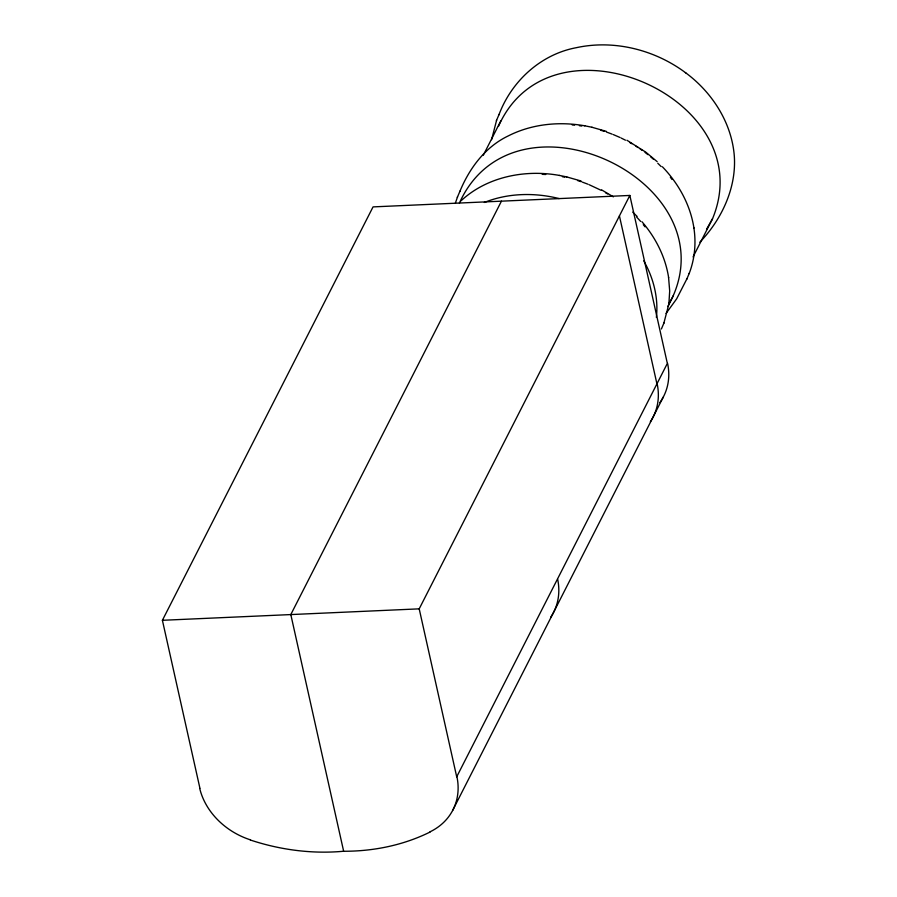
<?xml version="1.0" encoding="UTF-8"?>
<svg xmlns="http://www.w3.org/2000/svg" width="897" height="897" viewBox="0 0 897 897"><rect width="100%" height="100%" fill="white"/><g stroke="black" fill="none" stroke-linecap="round" stroke-linejoin="round"><path stroke-width="1.35" d="M656.38 317.415C658.577 297.838 653.453 277.857 643.743 260.859M668.882 303.691L669.689 291.02L668.557 277.296M491.59 139.697L496.624 120.142M668.826 304.15L663.847 323.234M455.34 203.215L457.537 196.847M689.143 273.596C694.794 259.065 696.251 243.031 693.852 227.659M459.802 191.566L459.993 191.117C469.546 168.087 485.355 146.805 508.319 135.884C531.742 123.988 559.111 121.274 584.788 125.804M498.889 114.85L499.08 114.401C511.75 80.977 540.88 54.28 576.379 47.676C614.221 39.457 654.978 49.828 685.768 72.87M666.045 313.434L676.652 298.836L686.878 278.889M457.347 197.295L459.993 191.117M459.399 203.036C515.932 77.837 737.345 184.423 667.783 306.583M496.433 120.59L499.08 114.401M498.485 126.32C551.464 6.671 762.472 98.468 712.51 218.79L693.067 256.946M661.403 328.975L664.038 322.785M686.687 279.337L689.333 273.148M199.919 788.272L162.402 620.298L373.051 206.893L629.84 195.445L667.346 363.42L456.708 776.824L419.202 608.85L629.84 195.445M483.292 155.259L500.851 120.792M501.445 201.163L290.807 614.568L343.652 851.264A207.274 171.63 27 0 0 430.134 832.001M452.615 810.507L663.253 397.102M712.51 218.79L706.544 229.24M673.423 295.505L668.736 303.904M699.828 242.201C721.648 219.563 736.56 187.899 734.307 155.988C731.717 122.597 712.05 92.189 685.409 72.601M460.991 200.85C487.004 176.631 525.205 169.219 559.493 175.442M484.324 202.464C507.937 192.956 534.578 192.418 559.111 198.562M162.402 620.298L419.202 608.85M542.214 174.343L545.757 174.489M572.23 124.952L574.607 125.176M579.361 125.692L581.727 126.04M591.908 127.251L606.35 131.366M566.612 176.888L581.054 181.003M584.631 125.771L592.042 127.273M559.336 175.408L566.747 176.911M562.374 176.687L564.74 177.169M600.609 130.2L604.096 131.287M577.634 180.566L581.121 181.654M606.417 132.016L612.135 134.146M582.265 182.08L587.984 184.21M613.279 134.572L619.995 137.476M589.105 184.692L601.27 190.366M621.094 138.015L625.467 140.19M626.913 140.246L645.762 152.142L657.176 161.651M629.75 142.511L631.88 143.711M601.618 189.884L613.369 196.847M605.52 192.743L607.65 193.943M636.029 146.245L638.081 147.545M640.099 148.891L642.073 150.281M645.033 152.378L647.869 154.62M650.706 156.852L653.397 159.218M657.781 163.254L661.167 166.573M632.744 212.141L637.083 216.401M662.378 166.764C678.547 183.526 690.398 204.897 693.93 228.062M636.668 217.074L640.637 221.413M641.96 221.738C655.606 237.57 665.473 256.934 668.635 277.7M643.284 224.665L645.044 226.829M670.339 177.191L671.965 179.434M619.423 215.885L656.929 383.86M456.943 776.813A67.925 56.242 27 0 1 430.011 831.833M343.652 851.242A207.274 171.63 27 0 1 250.364 840.018M557.642 579.204A67.925 56.242 27 0 1 550.814 617.058M667.592 363.408A67.925 56.242 27 0 1 659.833 402.607M657.176 383.86A67.925 56.242 27 0 1 650.347 421.713M250.409 839.839A67.925 56.242 27 0 1 199.683 788.284"/></g></svg>
